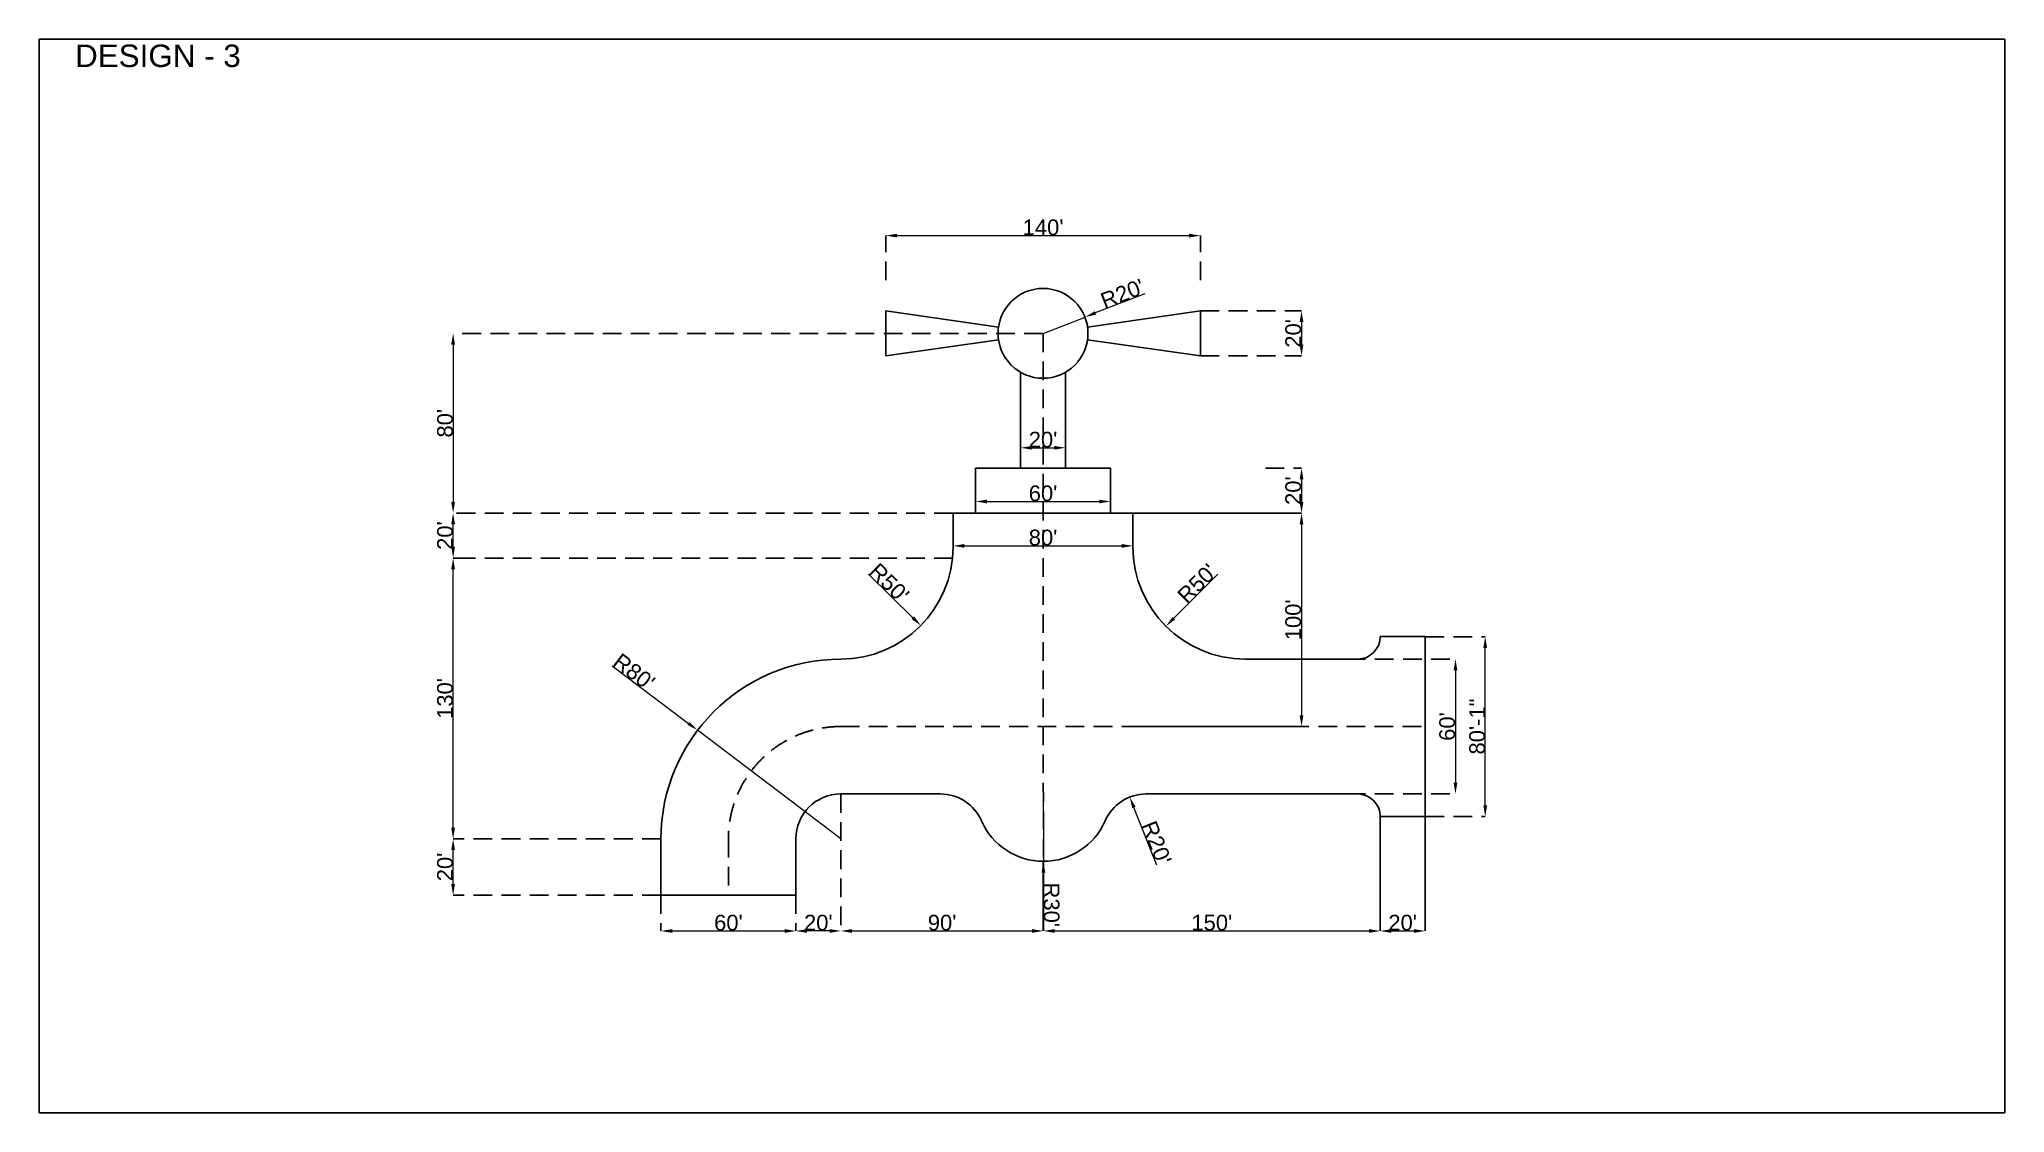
# Model space of a CAD drawing. Header units: inches. Extents: x 24223 to 34717, y -8064 to -2330.
import ezdxf

# ---------------------------------------------------------------- set-up
doc = ezdxf.new("R2010")
doc.units = ezdxf.units.IN
doc.header["$LTSCALE"] = 400
doc.header["$MEASUREMENT"] = 0
doc.header["$PDMODE"] = 66
doc.linetypes.add('CENTER', pattern=[50.8, 31.75, -6.35, 6.35, -6.35])
doc.linetypes.add('HIDDEN', pattern=[0.375, 0.25, -0.125])
doc.layers.add('GF-wall', color=7, linetype='Continuous')
doc.styles.get("Standard").update_dxf_attribs({"font": 'arial.ttf'})
doc.dimstyles.new('ISO-25', dxfattribs={"dimtxt": 84, "dimasz": 60, "dimexe": 0.1875, "dimexo": 0.625, "dimtad": 1, "dimdec": 0, "dimlunit": 3, "dimtxsty": 'Standard', "dimcen": 2.5, "dimadec": 0, "dimazin": 0, "dimtfac": 1, "dimtdec": 0, "dimtmove": 0, "dimatfit": 3, "dimfxl": 1, "dimlwd": 15, "dimarcsym": 0})

# ---------------------------------------------------------------- blocks, each defined once
blk = doc.blocks.new('*D154')
at = {"color": 0, "linetype": 'HIDDEN', "lineweight": -2, "transparency": 16777216}
for p, q in [((28742, -3617), (28742, -3379)), ((30422, -3617), (30422, -3379))]:
    blk.add_line(p, q, dxfattribs=at)
at = {"color": 0, "lineweight": 15, "transparency": 16777216}
blk.add_line((28802, -3379), (30362, -3379), dxfattribs=at)
at = {"color": 0, "transparency": 16777216}
for points in [[(28802, -3369), (28802, -3389), (28742, -3379)], [(30362, -3369), (30362, -3389), (30422, -3379)]]:
    blk.add_solid(points, dxfattribs=at)
at = {"layer": 'Defpoints', "color": 0, "transparency": 16777216}
for p in [(30422, -3379), (28742, -3617), (30422, -3617)]:
    blk.add_point(p, dxfattribs=at)
at = {"color": 0, "transparency": 16777216, "insert": (29582, -3335), "char_height": 84, "attachment_point": 5}
blk.add_mtext("140'", dxfattribs=at)
blk = doc.blocks.new('*D155')
at = {"color": 0, "linetype": 'HIDDEN', "lineweight": -2, "transparency": 16777216}
for p, q in [((30423, -3781), (30962, -3781)), ((30423, -4021), (30962, -4021))]:
    blk.add_line(p, q, dxfattribs=at)
at = {"color": 0, "lineweight": 15, "transparency": 16777216}
blk.add_line((30962, -3841), (30962, -3961), dxfattribs=at)
at = {"color": 0, "transparency": 16777216}
for points in [[(30952, -3841), (30972, -3841), (30962, -3781)], [(30952, -3961), (30972, -3961), (30962, -4021)]]:
    blk.add_solid(points, dxfattribs=at)
at = {"layer": 'Defpoints', "color": 0, "transparency": 16777216}
for p in [(30422, -3781), (30422, -4021), (30962, -4021)]:
    blk.add_point(p, dxfattribs=at)
at = {"color": 0, "transparency": 16777216, "insert": (30918, -3901), "char_height": 84, "attachment_point": 5, "rotation": 90}
blk.add_mtext("20'", dxfattribs=at)
blk = doc.blocks.new('*D156')
at = {"color": 0, "linetype": 'HIDDEN', "lineweight": -2, "transparency": 16777216}
for p, q in [((29462, -4620), (29462, -4512)), ((29702, -4620), (29702, -4512))]:
    blk.add_line(p, q, dxfattribs=at)
at = {"color": 0, "lineweight": 15, "transparency": 16777216}
blk.add_line((29522, -4512), (29642, -4512), dxfattribs=at)
at = {"color": 0, "transparency": 16777216}
for points in [[(29522, -4502), (29522, -4522), (29462, -4512)], [(29642, -4502), (29642, -4522), (29702, -4512)]]:
    blk.add_solid(points, dxfattribs=at)
at = {"layer": 'Defpoints', "color": 0, "transparency": 16777216}
for p in [(29702, -4512), (29462, -4621), (29702, -4621)]:
    blk.add_point(p, dxfattribs=at)
at = {"color": 0, "transparency": 16777216, "insert": (29582, -4469), "char_height": 84, "attachment_point": 5}
blk.add_mtext("20'", dxfattribs=at)
blk = doc.blocks.new('*D157')
at = {"color": 0, "linetype": 'HIDDEN', "lineweight": -2, "transparency": 16777216}
for p, q in [((29222, -4622), (29222, -4799)), ((29942, -4622), (29942, -4799))]:
    blk.add_line(p, q, dxfattribs=at)
at = {"color": 0, "lineweight": 15, "transparency": 16777216}
blk.add_line((29282, -4799), (29882, -4799), dxfattribs=at)
at = {"color": 0, "transparency": 16777216}
for points in [[(29282, -4789), (29282, -4809), (29222, -4799)], [(29882, -4789), (29882, -4809), (29942, -4799)]]:
    blk.add_solid(points, dxfattribs=at)
at = {"layer": 'Defpoints', "color": 0, "transparency": 16777216}
for p in [(29222, -4621), (29942, -4621), (29942, -4799)]:
    blk.add_point(p, dxfattribs=at)
at = {"color": 0, "transparency": 16777216, "insert": (29582, -4756), "char_height": 84, "attachment_point": 5}
blk.add_mtext("60'", dxfattribs=at)
blk = doc.blocks.new('*D158')
at = {"color": 0, "linetype": 'HIDDEN', "lineweight": -2, "transparency": 16777216}
for p, q in [((29102, -4862), (29102, -5036)), ((30062, -4862), (30062, -5036))]:
    blk.add_line(p, q, dxfattribs=at)
at = {"color": 0, "lineweight": 15, "transparency": 16777216}
blk.add_line((29162, -5036), (30002, -5036), dxfattribs=at)
at = {"color": 0, "transparency": 16777216}
for points in [[(29162, -5026), (29162, -5046), (29102, -5036)], [(30002, -5026), (30002, -5046), (30062, -5036)]]:
    blk.add_solid(points, dxfattribs=at)
at = {"layer": 'Defpoints', "color": 0, "transparency": 16777216}
for p in [(29102, -4861), (30062, -4861), (30062, -5036)]:
    blk.add_point(p, dxfattribs=at)
at = {"color": 0, "transparency": 16777216, "insert": (29582, -4992), "char_height": 84, "attachment_point": 5}
blk.add_mtext("80'", dxfattribs=at)
blk = doc.blocks.new('*D159')
at = {"color": 0, "lineweight": 15, "transparency": 16777216}
for p, q in [((30126, -3689), (29861, -3792)), ((29582, -3901), (29806, -3814))]:
    blk.add_line(p, q, dxfattribs=at)
at = {"color": 0, "transparency": 16777216}
blk.add_solid([(29858, -3783), (29865, -3801), (29806, -3814)], dxfattribs=at)
at = {"layer": 'Defpoints', "color": 0, "transparency": 16777216}
for p in [(29806, -3814), (29582, -3901)]:
    blk.add_point(p, dxfattribs=at)
at = {"color": 0, "transparency": 16777216, "insert": (30006, -3689), "char_height": 84, "attachment_point": 5, "rotation": 21.2917}
blk.add_mtext("R20'", dxfattribs=at)
blk = doc.blocks.new('*D161')
at = {"color": 0, "lineweight": 15, "transparency": 16777216}
for p, q in [((27282, -5676), (27689, -5985)), ((28502, -6601), (27737, -6021))]:
    blk.add_line(p, q, dxfattribs=at)
at = {"color": 0, "transparency": 16777216}
blk.add_solid([(27695, -5977), (27683, -5992), (27737, -6021)], dxfattribs=at)
at = {"layer": 'Defpoints', "color": 0, "transparency": 16777216}
for p in [(27737, -6021), (28502, -6601)]:
    blk.add_point(p, dxfattribs=at)
at = {"color": 0, "transparency": 16777216, "insert": (27398, -5709), "char_height": 84, "attachment_point": 5, "rotation": 322.8199}
blk.add_mtext("R80'", dxfattribs=at)
blk = doc.blocks.new('*D162')
at = {"color": 0, "lineweight": 15, "transparency": 16777216}
blk.add_line((30515, -5188), (30280, -5423), dxfattribs=at)
at = {"color": 0, "transparency": 16777216}
blk.add_solid([(30273, -5416), (30287, -5430), (30238, -5465)], dxfattribs=at)
at = {"layer": 'Defpoints', "color": 0, "transparency": 16777216}
for p in [(30662, -5041), (30238, -5465)]:
    blk.add_point(p, dxfattribs=at)
at = {"color": 0, "transparency": 16777216, "insert": (30405, -5237), "char_height": 84, "attachment_point": 5, "rotation": 45}
blk.add_mtext("R50'", dxfattribs=at)
blk = doc.blocks.new('*D163')
at = {"color": 0, "lineweight": 15, "transparency": 16777216}
blk.add_line((28650, -5187), (28887, -5420), dxfattribs=at)
at = {"color": 0, "transparency": 16777216}
blk.add_solid([(28894, -5413), (28880, -5427), (28930, -5462)], dxfattribs=at)
at = {"layer": 'Defpoints', "color": 0, "transparency": 16777216}
for p in [(28502, -5041), (28930, -5462)]:
    blk.add_point(p, dxfattribs=at)
at = {"color": 0, "transparency": 16777216, "insert": (28761, -5234), "char_height": 84, "attachment_point": 5, "rotation": 315.4513}
blk.add_mtext("R50'", dxfattribs=at)
blk = doc.blocks.new('*D164')
at = {"color": 0, "linetype": 'HIDDEN', "lineweight": -2, "transparency": 16777216}
for p, q in [((30769, -4621), (30962, -4621)), ((30769, -4861), (30962, -4861))]:
    blk.add_line(p, q, dxfattribs=at)
at = {"color": 0, "lineweight": 15, "transparency": 16777216}
blk.add_line((30962, -4681), (30962, -4801), dxfattribs=at)
at = {"color": 0, "transparency": 16777216}
for points in [[(30952, -4681), (30972, -4681), (30962, -4621)], [(30952, -4801), (30972, -4801), (30962, -4861)]]:
    blk.add_solid(points, dxfattribs=at)
at = {"layer": 'Defpoints', "color": 0, "transparency": 16777216}
for p in [(30768, -4621), (30768, -4861), (30962, -4861)]:
    blk.add_point(p, dxfattribs=at)
at = {"color": 0, "transparency": 16777216, "insert": (30918, -4741), "char_height": 84, "attachment_point": 5, "rotation": 90}
blk.add_mtext("20'", dxfattribs=at)
blk = doc.blocks.new('*D165')
at = {"color": 0, "linetype": 'HIDDEN', "lineweight": -2, "transparency": 16777216}
for p, q in [((31623, -5521), (31943, -5521)), ((31623, -6482), (31943, -6482))]:
    blk.add_line(p, q, dxfattribs=at)
at = {"color": 0, "lineweight": 15, "transparency": 16777216}
blk.add_line((31943, -6422), (31943, -5581), dxfattribs=at)
at = {"color": 0, "transparency": 16777216}
for points in [[(31933, -5581), (31953, -5581), (31943, -5521)], [(31933, -6422), (31953, -6422), (31943, -6482)]]:
    blk.add_solid(points, dxfattribs=at)
at = {"layer": 'Defpoints', "color": 0, "transparency": 16777216}
for p in [(31622, -5521), (31943, -5521), (31622, -6482)]:
    blk.add_point(p, dxfattribs=at)
at = {"color": 0, "transparency": 16777216, "insert": (31900, -6001), "char_height": 84, "attachment_point": 5, "rotation": 90}
blk.add_mtext('80\'-1"', dxfattribs=at)
blk = doc.blocks.new('*D166')
at = {"color": 0, "linetype": 'HIDDEN', "lineweight": -2, "transparency": 16777216}
for p, q in [((31054, -5641), (31784, -5641)), ((31054, -6361), (31784, -6361))]:
    blk.add_line(p, q, dxfattribs=at)
at = {"color": 0, "lineweight": 15, "transparency": 16777216}
blk.add_line((31784, -5701), (31784, -6301), dxfattribs=at)
at = {"color": 0, "transparency": 16777216}
for points in [[(31774, -5701), (31794, -5701), (31784, -5641)], [(31774, -6301), (31794, -6301), (31784, -6361)]]:
    blk.add_solid(points, dxfattribs=at)
at = {"layer": 'Defpoints', "color": 0, "transparency": 16777216}
for p in [(31053, -5641), (31053, -6361), (31784, -6361)]:
    blk.add_point(p, dxfattribs=at)
at = {"color": 0, "transparency": 16777216, "insert": (31740, -6001), "char_height": 84, "attachment_point": 5, "rotation": 90}
blk.add_mtext("60'", dxfattribs=at)
blk = doc.blocks.new('*D167')
at = {"color": 0, "lineweight": 15, "transparency": 16777216}
blk.add_line((30189, -6742), (30067, -6434), dxfattribs=at)
at = {"color": 0, "transparency": 16777216}
blk.add_solid([(30076, -6430), (30058, -6437), (30045, -6378)], dxfattribs=at)
at = {"layer": 'Defpoints', "color": 0, "transparency": 16777216}
for p in [(30045, -6378), (30133, -6601)]:
    blk.add_point(p, dxfattribs=at)
at = {"color": 0, "transparency": 16777216, "insert": (30188, -6622), "char_height": 84, "attachment_point": 5, "rotation": 291.6438}
blk.add_mtext("R20'", dxfattribs=at)
blk = doc.blocks.new('*D169')
at = {"color": 0, "lineweight": 15, "transparency": 16777216}
for p, q in [((29583, -6361), (29584, -6721)), ((29584, -7065), (29584, -6781))]:
    blk.add_line(p, q, dxfattribs=at)
at = {"color": 0, "transparency": 16777216}
blk.add_solid([(29594, -6781), (29574, -6781), (29584, -6721)], dxfattribs=at)
at = {"layer": 'Defpoints', "color": 0, "transparency": 16777216}
for p in [(29583, -6361), (29584, -6721)]:
    blk.add_point(p, dxfattribs=at)
at = {"color": 0, "transparency": 16777216, "insert": (29627, -6953), "char_height": 84, "attachment_point": 5, "rotation": 270.035}
blk.add_mtext("R30'", dxfattribs=at)
blk = doc.blocks.new('*D170')
at = {"color": 0, "linetype": 'HIDDEN', "lineweight": -2, "transparency": 16777216}
for p, q in [((27542, -6902), (27542, -7093)), ((28262, -6902), (28262, -7093))]:
    blk.add_line(p, q, dxfattribs=at)
at = {"color": 0, "lineweight": 15, "transparency": 16777216}
blk.add_line((27602, -7093), (28202, -7093), dxfattribs=at)
at = {"color": 0, "transparency": 16777216}
for points in [[(27602, -7083), (27602, -7103), (27542, -7093)], [(28202, -7083), (28202, -7103), (28262, -7093)]]:
    blk.add_solid(points, dxfattribs=at)
at = {"layer": 'Defpoints', "color": 0, "transparency": 16777216}
for p in [(27542, -6901), (28262, -6901), (28262, -7093)]:
    blk.add_point(p, dxfattribs=at)
at = {"color": 0, "transparency": 16777216, "insert": (27902, -7049), "char_height": 84, "attachment_point": 5}
blk.add_mtext("60'", dxfattribs=at)
blk = doc.blocks.new('*D171')
at = {"color": 0, "linetype": 'HIDDEN', "lineweight": -2, "transparency": 16777216}
for p, q in [((28502, -6362), (28502, -7093)), ((28262, -6902), (28262, -7093))]:
    blk.add_line(p, q, dxfattribs=at)
at = {"color": 0, "lineweight": 15, "transparency": 16777216}
blk.add_line((28442, -7093), (28322, -7093), dxfattribs=at)
at = {"color": 0, "transparency": 16777216}
for points in [[(28322, -7083), (28322, -7103), (28262, -7093)], [(28442, -7083), (28442, -7103), (28502, -7093)]]:
    blk.add_solid(points, dxfattribs=at)
at = {"layer": 'Defpoints', "color": 0, "transparency": 16777216}
for p in [(28502, -6361), (28262, -6901), (28262, -7093)]:
    blk.add_point(p, dxfattribs=at)
at = {"color": 0, "transparency": 16777216, "insert": (28382, -7049), "char_height": 84, "attachment_point": 5}
blk.add_mtext("20'", dxfattribs=at)
blk = doc.blocks.new('*D174')
at = {"color": 0, "linetype": 'HIDDEN', "lineweight": -2, "transparency": 16777216}
for p, q in [((27541, -6601), (26432, -6601)), ((27541, -6902), (26432, -6902))]:
    blk.add_line(p, q, dxfattribs=at)
at = {"color": 0, "lineweight": 15, "transparency": 16777216}
blk.add_line((26432, -6842), (26432, -6661), dxfattribs=at)
at = {"color": 0, "transparency": 16777216}
for points in [[(26422, -6661), (26442, -6661), (26432, -6601)], [(26422, -6842), (26442, -6842), (26432, -6902)]]:
    blk.add_solid(points, dxfattribs=at)
at = {"layer": 'Defpoints', "color": 0, "transparency": 16777216}
for p in [(26432, -6601), (27542, -6601), (27542, -6902)]:
    blk.add_point(p, dxfattribs=at)
at = {"color": 0, "transparency": 16777216, "insert": (26389, -6751), "char_height": 84, "attachment_point": 5, "rotation": 90}
blk.add_mtext("20'", dxfattribs=at)
blk = doc.blocks.new('*D175')
at = {"color": 0, "linetype": 'HIDDEN', "lineweight": -2, "transparency": 16777216}
for p, q in [((29581, -3901), (26432, -3901)), ((29101, -4861), (26432, -4861))]:
    blk.add_line(p, q, dxfattribs=at)
at = {"color": 0, "lineweight": 15, "transparency": 16777216}
blk.add_line((26432, -3961), (26432, -4801), dxfattribs=at)
at = {"color": 0, "transparency": 16777216}
for points in [[(26422, -3961), (26442, -3961), (26432, -3901)], [(26422, -4801), (26442, -4801), (26432, -4861)]]:
    blk.add_solid(points, dxfattribs=at)
at = {"layer": 'Defpoints', "color": 0, "transparency": 16777216}
for p in [(29582, -3901), (26432, -4861), (29102, -4861)]:
    blk.add_point(p, dxfattribs=at)
at = {"color": 0, "transparency": 16777216, "insert": (26389, -4381), "char_height": 84, "attachment_point": 5, "rotation": 90}
blk.add_mtext("80'", dxfattribs=at)
blk = doc.blocks.new('*D177')
at = {"color": 0, "linetype": 'HIDDEN', "lineweight": -2, "transparency": 16777216}
for p, q in [((29101, -4861), (26432, -4861)), ((29101, -5101), (26432, -5101))]:
    blk.add_line(p, q, dxfattribs=at)
at = {"color": 0, "lineweight": 15, "transparency": 16777216}
blk.add_line((26432, -5041), (26432, -4921), dxfattribs=at)
at = {"color": 0, "transparency": 16777216}
for points in [[(26422, -4921), (26442, -4921), (26432, -4861)], [(26422, -5041), (26442, -5041), (26432, -5101)]]:
    blk.add_solid(points, dxfattribs=at)
at = {"layer": 'Defpoints', "color": 0, "transparency": 16777216}
for p in [(26432, -4861), (29102, -4861), (29102, -5101)]:
    blk.add_point(p, dxfattribs=at)
at = {"color": 0, "transparency": 16777216, "insert": (26389, -4981), "char_height": 84, "attachment_point": 5, "rotation": 90}
blk.add_mtext("20'", dxfattribs=at)
blk = doc.blocks.new('*D178')
at = {"color": 0, "linetype": 'HIDDEN', "lineweight": -2, "transparency": 16777216}
for p, q in [((26476, -5101), (26432, -5101)), ((27541, -6601), (26432, -6601))]:
    blk.add_line(p, q, dxfattribs=at)
at = {"color": 0, "lineweight": 15, "transparency": 16777216}
blk.add_line((26432, -6541), (26432, -5161), dxfattribs=at)
at = {"color": 0, "transparency": 16777216}
for points in [[(26422, -5161), (26442, -5161), (26432, -5101)], [(26422, -6541), (26442, -6541), (26432, -6601)]]:
    blk.add_solid(points, dxfattribs=at)
at = {"layer": 'Defpoints', "color": 0, "transparency": 16777216}
for p in [(26432, -5101), (26477, -5101), (27541, -6601)]:
    blk.add_point(p, dxfattribs=at)
at = {"color": 0, "transparency": 16777216, "insert": (26389, -5851), "char_height": 84, "attachment_point": 5, "rotation": 90}
blk.add_mtext("130'", dxfattribs=at)
blk = doc.blocks.new('*D179')
at = {"color": 0, "linetype": 'HIDDEN', "lineweight": -2, "ltscale": 400, "transparency": 16777216}
for p, q in [((30063, -4861), (30962, -4861)), ((30063, -6001), (30962, -6001))]:
    blk.add_line(p, q, dxfattribs=at)
at = {"color": 0, "lineweight": 15, "ltscale": 400, "transparency": 16777216}
blk.add_line((30962, -4921), (30962, -5941), dxfattribs=at)
at = {"color": 0, "linetype": 'CENTER', "ltscale": 400, "transparency": 16777216}
for points in [[(30952, -4921), (30972, -4921), (30962, -4861)], [(30952, -5941), (30972, -5941), (30962, -6001)]]:
    blk.add_solid(points, dxfattribs=at)
at = {"layer": 'Defpoints', "color": 0, "linetype": 'CENTER', "ltscale": 400, "transparency": 16777216}
for p in [(30062, -4861), (30062, -6001), (30962, -6001)]:
    blk.add_point(p, dxfattribs=at)
at = {"color": 0, "linetype": 'CENTER', "ltscale": 400, "transparency": 16777216, "insert": (30918, -5431), "char_height": 84, "attachment_point": 5, "rotation": 90}
blk.add_mtext("100'", dxfattribs=at)
blk = doc.blocks.new('*D180')
at = {"color": 0, "linetype": 'HIDDEN', "lineweight": -2, "ltscale": 400, "transparency": 16777216}
for p, q in [((29583, -6722), (29583, -7093)), ((28502, -7092), (28502, -7092))]:
    blk.add_line(p, q, dxfattribs=at)
at = {"color": 0, "lineweight": 15, "ltscale": 400, "transparency": 16777216}
blk.add_line((28562, -7093), (29523, -7093), dxfattribs=at)
at = {"color": 0, "linetype": 'CENTER', "ltscale": 400, "transparency": 16777216}
for points in [[(28562, -7083), (28562, -7103), (28502, -7093)], [(29523, -7083), (29523, -7103), (29583, -7093)]]:
    blk.add_solid(points, dxfattribs=at)
at = {"layer": 'Defpoints', "color": 0, "linetype": 'CENTER', "ltscale": 400, "transparency": 16777216}
for p in [(29583, -6721), (28502, -7093), (29583, -7093)]:
    blk.add_point(p, dxfattribs=at)
at = {"color": 0, "linetype": 'CENTER', "ltscale": 400, "transparency": 16777216, "insert": (29043, -7049), "char_height": 84, "attachment_point": 5}
blk.add_mtext("90'", dxfattribs=at)
blk = doc.blocks.new('*D181')
at = {"color": 0, "linetype": 'HIDDEN', "lineweight": -2, "ltscale": 400, "transparency": 16777216}
for p, q in [((31382, -6482), (31382, -7093)), ((29584, -6722), (29584, -7093))]:
    blk.add_line(p, q, dxfattribs=at)
at = {"color": 0, "lineweight": 15, "ltscale": 400, "transparency": 16777216}
blk.add_line((29644, -7093), (31322, -7093), dxfattribs=at)
at = {"color": 0, "linetype": 'CENTER', "ltscale": 400, "transparency": 16777216}
for points in [[(29644, -7083), (29644, -7103), (29584, -7093)], [(31322, -7083), (31322, -7103), (31382, -7093)]]:
    blk.add_solid(points, dxfattribs=at)
at = {"layer": 'Defpoints', "color": 0, "linetype": 'CENTER', "ltscale": 400, "transparency": 16777216}
for p in [(31382, -6481), (29584, -6721), (31382, -7093)]:
    blk.add_point(p, dxfattribs=at)
at = {"color": 0, "linetype": 'CENTER', "ltscale": 400, "transparency": 16777216, "insert": (30483, -7049), "char_height": 84, "attachment_point": 5}
blk.add_mtext("150'", dxfattribs=at)
blk = doc.blocks.new('*D182')
at = {"color": 0, "linetype": 'HIDDEN', "lineweight": -2, "ltscale": 400, "transparency": 16777216}
for p, q in [((31382, -6482), (31382, -7093)), ((31622, -6482), (31622, -7093))]:
    blk.add_line(p, q, dxfattribs=at)
at = {"color": 0, "lineweight": 15, "ltscale": 400, "transparency": 16777216}
blk.add_line((31442, -7093), (31562, -7093), dxfattribs=at)
at = {"color": 0, "linetype": 'CENTER', "ltscale": 400, "transparency": 16777216}
for points in [[(31442, -7083), (31442, -7103), (31382, -7093)], [(31562, -7083), (31562, -7103), (31622, -7093)]]:
    blk.add_solid(points, dxfattribs=at)
at = {"layer": 'Defpoints', "color": 0, "linetype": 'CENTER', "ltscale": 400, "transparency": 16777216}
for p in [(31382, -6481), (31622, -6481), (31622, -7093)]:
    blk.add_point(p, dxfattribs=at)
at = {"color": 0, "linetype": 'CENTER', "ltscale": 400, "transparency": 16777216, "insert": (31502, -7049), "char_height": 84, "attachment_point": 5}
blk.add_mtext("20'", dxfattribs=at)

msp = doc.modelspace()

# ---------------------------------------------------------------- linework, layer by layer
for p, q in [((28741.9, -3780.9), (28741.9, -4020.9)), ((28741.9, -3780.9), (29344.3, -3867)), ((30421.9, -3780.9), (29819.5, -3867)), ((30421.9, -4020.9), (30421.9, -3780.9)), ((29344.3, -3934.9), (28741.9, -4020.9)), ((29819.5, -3934.9), (30421.9, -4020.9)), ((29461.9, -4108.8), (29461.9, -4620.9)), ((29701.9, -4108.8), (29701.9, -4620.9)), ((29221.9, -4620.9), (29941.9, -4620.9)), ((29221.9, -4620.9), (29221.9, -4860.9)), ((29941.9, -4620.9), (29941.9, -4860.9)), ((29101.9, -4860.9), (30061.9, -4860.9)), ((29101.9, -4860.9), (29101.9, -5040.9)), ((30061.9, -4860.9), (30061.9, -5040.9)), ((31381.9, -5520.9), (31381.9, -5520.9)), ((31381.9, -5520.9), (31621.9, -5520.9)), ((31621.9, -5520.9), (31621.9, -6480.9)), ((30661.9, -5640.9), (31261.9, -5640.9)), ((28501.9, -6360.9), (29033.5, -6360.9)), ((30133.3, -6360.9), (31261.9, -6360.9)), ((31381.9, -6480.9), (31621.9, -6480.9)), ((31381.9, -6480.9), (31381.9, -6480.9)), ((27541.9, -6900.9), (27541.9, -6600.9)), ((28261.9, -6900.9), (28261.9, -6600.9)), ((27541.9, -6900.9), (28261.9, -6900.9)), ((28261.9, -6900.9), (27541.9, -6900.9))]:
    msp.add_line(p, q)
at = {"linetype": 'HIDDEN'}
for p, q in [((29581.9, -3900.9), (29583.7, -6720.9)), ((28501.9, -6000.9), (31621.9, -6000.9)), ((27901.9, -6600.9), (27901.9, -6900.9))]:
    msp.add_line(p, q, dxfattribs=at)
at = {"linetype": 'CENTER', "ltscale": 400, "transparency": 33554653}
msp.add_lwpolyline([(34716.5, -2330.2), (24222.6, -2330.2), (24222.6, -8063.6), (34716.5, -8063.6)], close=True, dxfattribs=at)
msp.add_circle((29581.9, -3900.9), 240)
for centre, radius, start, end in [((28501.9, -5040.9), 600, 270, 0), ((30661.9, -5040.9), 600, 180, 270), ((31261.9, -5520.9), 120, 270, 360), ((28501.9, -6600.9), 960, 90, 180), ((28501.9, -6600.9), 240, 90, 180), ((29033.5, -6600.9), 240, 23.57818, 90), ((30133.3, -6600.9), 240, 90, 156.42182), ((31261.9, -6480.9), 120, 0, 90), ((29583.4, -6360.9), 360, 203.57818, 336.42182)]:
    msp.add_arc(centre, radius, start, end)
at = {"linetype": 'HIDDEN'}
msp.add_arc((28501.9, -6600.9), 600, 90, 180, dxfattribs=at)

# ---------------------------------------------------------------- texts
at = {"layer": 'GF-wall', "insert": (25298.4, -2358.3), "char_height": 120, "width": 1000.656, "attachment_point": 3}
msp.add_mtext('DESIGN - 3', dxfattribs=at)

# ---------------------------------------------------------------- dimensions: what is measured, and where the dimension line sits
for base, p1, p2, picture, middle in [((30421.9, -3378.9), (28741.9, -3617.2), (30421.9, -3617.2), '*D154', (29581.9, -3335.4)), ((29701.9, -4512.1), (29461.9, -4620.9), (29701.9, -4620.9), '*D156', (29581.9, -4468.6)), ((29941.9, -4799.2), (29221.9, -4620.9), (29941.9, -4620.9), '*D157', (29581.9, -4755.7)), ((30061.9, -5035.6), (29101.9, -4860.9), (30061.9, -4860.9), '*D158', (29581.9, -4992.1)), ((28261.9, -7092.6), (28501.9, -6360.9), (28261.9, -6900.9), '*D171', (28381.9, -7049.1)), ((28261.9, -7092.6), (27541.9, -6900.9), (28261.9, -6900.9), '*D170', (27901.9, -7049.1))]:
    dim = msp.add_linear_dim(base=base, p1=p1, p2=p2, dimstyle='ISO-25')
    dim.commit()
    dim.dimension.update_dxf_attribs({"geometry": picture, "text_midpoint": middle})
for center, mpoint, picture, middle in [((29581.9, -3900.9), (29805.6, -3813.8), '*D159', (30006, -3689)), ((29583.4, -6360.9), (29583.7, -6720.9), '*D169', (29627.3, -6953))]:
    dim = msp.add_radius_dim(center=center, mpoint=mpoint, dimstyle='ISO-25')
    dim.commit()
    dim.dimension.update_dxf_attribs({"geometry": picture, "text_midpoint": middle})
for base, p1, p2, picture, middle in [((30961.9, -4020.9), (30421.9, -3780.9), (30421.9, -4020.9), '*D155', (30918.4, -3900.9)), ((26432.2, -4860.9), (29581.9, -3900.9), (29101.9, -4860.9), '*D175', (26388.6, -4380.9)), ((30961.9, -4860.9), (30768.1, -4620.9), (30768.1, -4860.9), '*D164', (30918.4, -4740.9)), ((26432.2, -4860.9), (29101.9, -5100.9), (29101.9, -4860.9), '*D177', (26388.6, -4980.9)), ((31943, -5520.9), (31621.9, -6481.6), (31621.9, -5520.9), '*D165', (31899.5, -6001.2)), ((31784, -6360.9), (31053.5, -5640.9), (31053.5, -6360.9), '*D166', (31740.5, -6000.9))]:
    dim = msp.add_linear_dim(base=base, p1=p1, p2=p2, angle=90, dimstyle='ISO-25')
    dim.commit()
    dim.dimension.update_dxf_attribs({"geometry": picture, "text_midpoint": middle})
at = {"linetype": 'CENTER', "ltscale": 400, "transparency": 33554653}
dim = msp.add_linear_dim(base=(30961.9, -6000.9), p1=(30061.9, -4860.9), p2=(30061.9, -6000.9), angle=90, text="100'", dimstyle='ISO-25', dxfattribs=at)
dim.commit()
dim.dimension.update_dxf_attribs({"geometry": '*D179', "text_midpoint": (30918.4, -5430.9)})
for base, p1, p2, text, picture, middle in [((26432.2, -5100.9), (27541.3, -6600.9), (26476.9, -5100.9), "130'", '*D178', (26388.6, -5850.9)), ((26432.2, -6600.9), (27541.9, -6901.6), (27541.9, -6600.9), "20'", '*D174', (26388.6, -6751.2))]:
    dim = msp.add_linear_dim(base=base, p1=p1, p2=p2, angle=90, text=text, dimstyle='ISO-25')
    dim.commit()
    dim.dimension.update_dxf_attribs({"geometry": picture, "text_midpoint": middle})
for center, mpoint, picture, middle in [((28501.9, -5040.9), (28929.5, -5461.8), '*D163', (28730.1, -5265.5)), ((30661.9, -5040.9), (30237.7, -5465.2), '*D162', (30435.6, -5267.3)), ((28501.9, -6600.9), (27737.1, -6020.8), '*D161', (27371.7, -5743.7)), ((30133.3, -6600.9), (30044.8, -6377.9), '*D167', (30148.1, -6638))]:
    dim = msp.add_radius_dim(center=center, mpoint=mpoint, dimstyle='ISO-25')
    dim.commit()
    dim.dimension.update_dxf_attribs({"geometry": picture, "text_midpoint": middle, "dimtype": 164})
for base, p1, p2, text, picture, middle in [((31381.9, -7092.6), (29583.7, -6720.9), (31381.9, -6480.9), "150'", '*D181', (30482.8, -7049.1)), ((29583.4, -7092.6), (28501.9, -7092.6), (29583.4, -6720.9), "90'", '*D180', (29042.7, -7049.1))]:
    dim = msp.add_linear_dim(base=base, p1=p1, p2=p2, text=text, dimstyle='ISO-25', dxfattribs=at)
    dim.commit()
    dim.dimension.update_dxf_attribs({"geometry": picture, "text_midpoint": middle})
dim = msp.add_linear_dim(base=(31621.9, -7092.6), p1=(31381.9, -6480.9), p2=(31621.9, -6480.9), dimstyle='ISO-25', dxfattribs=at)
dim.commit()
dim.dimension.update_dxf_attribs({"geometry": '*D182', "text_midpoint": (31501.9, -7049.1)})

doc.saveas('drawing.dxf')
